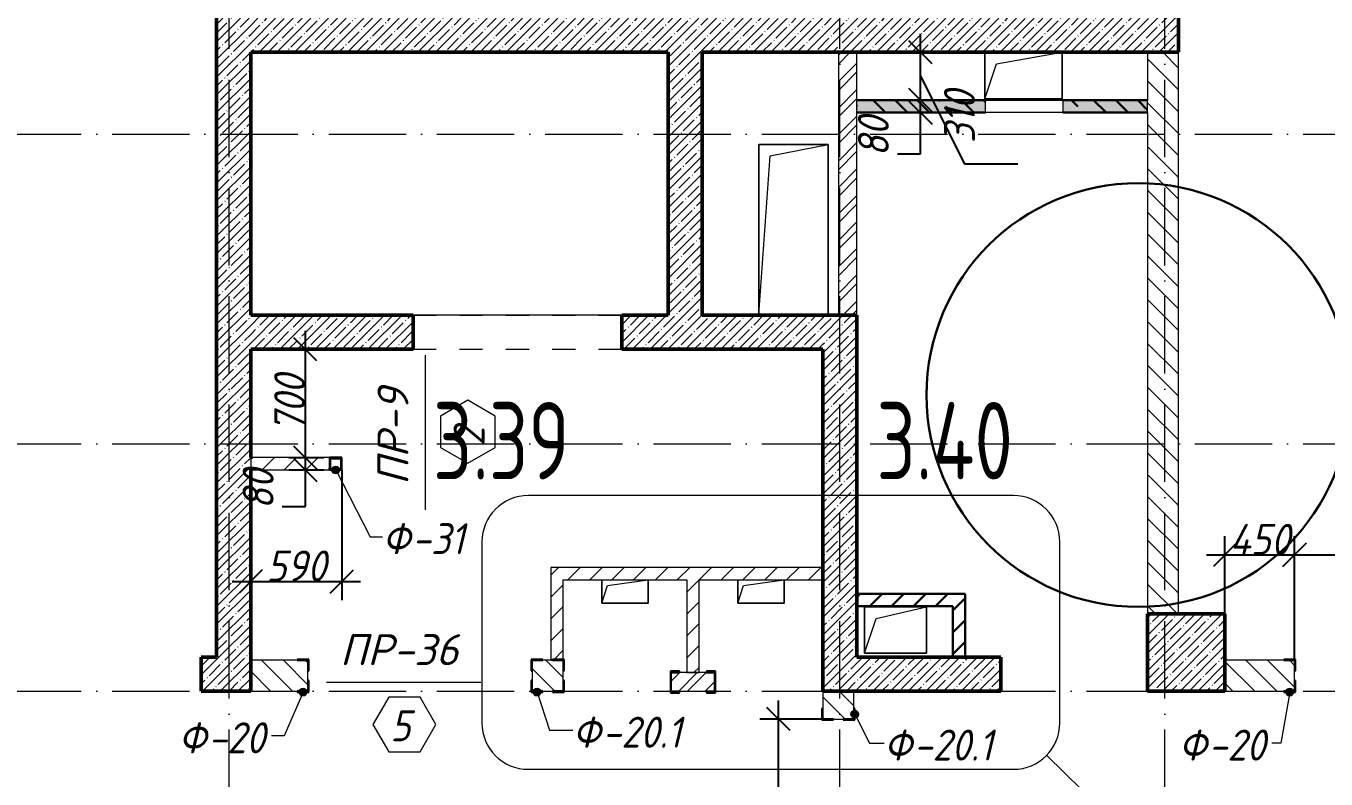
# Model space of a CAD drawing. Header units: millimetres. Extents: x -269418 to 201924, y -5890 to 98643.
# Drawn here: x 93347 to 101753, y 12833 to 17700 of the extents above; entities that cross this region are included whole.
import ezdxf

# ---------------------------------------------------------------- set-up
doc = ezdxf.new("R2010")
doc.units = ezdxf.units.MM
doc.linetypes.add('50_200_ШТРИХ_1Т_ш5_п1_п1_', pattern=[700, 500, -100, 0, -100])
doc.linetypes.add('Штрих короткий', pattern=[300, 150, -150])
for name, color, linetype, lineweight in [('0) ПГП', 1, 'Continuous', 30), ('1) ПГП Зеленый', 2, 'Continuous', 30), ('A-ANNO-DIMS', 7, 'Continuous', 9), ('A-ANNO-SYMB', 7, 'Continuous', 9), ('A-AREA-IDEN', 7, 'Continuous', 9), ('A-DOOR-1', 7, 'Continuous', 5), ('A-DOOR-2', 7, 'Штрих короткий', 5), ('A-DOOR-IDEN', 7, 'Continuous', 9), ('A-FLOR', 7, 'Continuous', 9), ('A-GENM', 7, 'Continuous', 9), ('A-GENM-1', 7, 'Continuous', 25), ('A-GENM-IDEN', 7, 'Continuous', 9), ('A-WALL-3', 7, 'Continuous', 50), ('A-WALL-PATT-2', 7, 'Continuous', 5), ('I-WALL', 7, 'Continuous', 5), ('S-COLS', 7, 'Continuous', 9), ('S-COLS-1', 7, 'Continuous', 5), ('S-COLS-2', 7, 'Continuous', 50), ('Оси-1', 7, '50_200_ШТРИХ_1Т_ш5_п1_п1_', 9)]:
    doc.layers.add(name, color=color, linetype=linetype, lineweight=lineweight)
for name, color, linetype, lineweight, true_color in [('A-WALL-7', 7, 'Continuous', 13, 0x008000), ('A-WALL-8', 7, 'Continuous', 13, 0x800000), ('A-WALL-9', 7, 'Continuous', 5, 0x0070df), ('A-WALL-FNSH-2', 7, 'Continuous', 13, 0xce0000), ('A-WALL-FNSH-3', 7, 'Continuous', 13, 0x008000), ('A-WALL-FNSH-4', 7, 'Continuous', 13, 0x0070df), ('A-WALL-PATT-1', 7, 'Continuous', 5, 0xce0000), ('A-WALL-PATT-3', 7, 'Continuous', 5, 0x008000), ('A-WALL-PATT-5', 7, 'Continuous', 5, 0x800000)]:
    doc.layers.add(name, color=color, linetype=linetype, lineweight=lineweight, true_color=true_color)
doc.styles.add('ISOCPEUR_I_2', font='isocpeui.ttf', dxfattribs={"width": 0.9, "height": 200})
doc.styles.add('ISOCPEUR_I_4', font='isocpeui.ttf', dxfattribs={"height": 200})
doc.styles.add('СПДС', font='ГОСТ тип А.ttf', dxfattribs={"width": 0.9})
doc.dimstyles.new('ISO-2_0_0_9К_СРЕДНИЙ_1', dxfattribs={"dimscale": 304.8, "dimtxt": 199.196235, "dimasz": 0.492126, "dimexe": 0.393701, "dimexo": 0, "dimgap": 0, "dimtad": 1, "dimdec": 0, "dimzin": 0, "dimdsep": 46, "dimtxsty": 'ISOCPEUR_I_2', "dimblk1": 'OBLIQUE', "dimblk2": 'OBLIQUE', "dimsah": 1, "dimcen": 0.09, "dimdle": 0.393701, "dimazin": 0, "dimtfac": 1, "dimtdec": 4, "dimtix": 1, "dimtmove": 1, "dimatfit": 3, "dimfxl": 1, "dimtvp": 1, "dimtolj": 1, "dimtzin": 0, "dimarcsym": 2})
doc.dimstyles.new('ISO-2_0_0_9К_СРЕДНИЙ_2', dxfattribs={"dimscale": 304.8, "dimtxt": 199.196235, "dimasz": 0.492126, "dimexe": 0.393701, "dimexo": 0, "dimgap": 0, "dimtad": 1, "dimdec": 0, "dimzin": 0, "dimdsep": 46, "dimtxsty": 'ISOCPEUR_I_2', "dimblk1": 'OBLIQUE', "dimblk2": 'OBLIQUE', "dimsah": 1, "dimcen": 0.09, "dimdle": 0.393701, "dimazin": 0, "dimtfac": 1, "dimtdec": 4, "dimtix": 1, "dimtmove": 0, "dimatfit": 3, "dimfxl": 1, "dimtvp": 1, "dimtolj": 1, "dimtzin": 0, "dimarcsym": 2})
pattern_1 = [(45, (0, 0), (-57.024626, 57.024626), []), (45, (57.025, 0), (-57.024626, 57.024626), [100.806, -20.161, 3.353, -16.808])]
pattern_2 = [(45, (0, 0), (-85.53659, 85.53659), []), (45, (57.02, 0), (-85.53659, 85.53659), [])]
pattern_3 = [(135, (0, 0), (-70.71068, -70.71068), [])]
pattern_4 = [(45, (0, 0), (-70.71068, 70.71068), [])]

# ---------------------------------------------------------------- blocks, each defined once
blk = doc.blocks.new('Проем_Дверь_Прямоугольный_БезПР - 1350х2100h-29246185-АР1_1_Кладочный план 3 этажа')
at = {"layer": 'A-DOOR-2'}
for p, q in [((675, 110), (-675, 110)), ((675, -110), (-675, -110))]:
    blk.add_line(p, q, dxfattribs=at)
blk = doc.blocks.new('AR_Отверстие прямоугольное _в плите_ - AR_Отверстие прямоугольное _в плите_-24526623-АР1_1_Кладочный план 3 этажа')
at = {"layer": 'A-GENM'}
for p, q in [((225, 550), (-225, 550)), ((-225, 550), (-225, -550)), ((-150, 475), (225, 550)), ((225, -550), (225, 550)), ((-225, -550), (-150, 475)), ((-225, -550), (225, -550))]:
    blk.add_line(p, q, dxfattribs=at)
blk = doc.blocks.new('AR_Отверстие прямоугольное _в плите_ - AR_Отверстие прямоугольное _в плите_-24493740-АР1_1_Кладочный план 3 этажа')
at = {"layer": 'A-GENM'}
for p, q in [((-250, 150), (-250, -150)), ((-175, 75), (250, 150)), ((250, -150), (250, 150)), ((-250, -150), (-175, 75)), ((-250, -150), (250, -150))]:
    blk.add_line(p, q, dxfattribs=at)
blk = doc.blocks.new('AR_Отверстие прямоугольное _в плите_ - AR_Отверстие прямоугольное _в плите_-27110335-АР1_1_Кладочный план 3 этажа')
at = {"layer": 'A-GENM'}
for p, q in [((200, 150), (-200, 150)), ((-200, 150), (-200, -150)), ((-125, 75), (200, 150)), ((200, -150), (200, 150)), ((-200, -150), (-125, 75)), ((-200, -150), (200, -150))]:
    blk.add_line(p, q, dxfattribs=at)
blk = doc.blocks.new('AR_Отверстие прямоугольное _в плите_ - AR_Отверстие прямоугольное _в плите_-V30-АР1_1_Кладочный план 3 этажа')
at = {"layer": 'A-GENM'}
for p, q in [((-150, 75), (-150, -75)), ((-150, -75), (-112.5, 37.5)), ((-112.5, 37.5), (150, 75)), ((150, -75), (150, 75)), ((-150, -75), (150, -75))]:
    blk.add_line(p, q, dxfattribs=at)
blk = doc.blocks.new('Колонна_Несущая_Прямоугольное сечение - Вн_ЖБ_500х500-V114-АР1_1_Кладочный план 3 этажа')
at = {"layer": 'S-COLS-1'}
h = blk.add_hatch(dxfattribs=at)
h.set_pattern_fill('FP_103', color=256, style=0, pattern_type=2)
h.set_pattern_definition([(45, (-100850, -13650), (-57.024626, 57.024626), []), (45, (-100792.975, -13650), (-57.024626, 57.024626), [100.806, -20.161, 3.353, -16.808])])
h.paths.add_polyline_path([(-250, -250), (250, -250), (250, 250), (-250, 250)], flags=0)
at = {"layer": 'S-COLS-2'}
for p, q in [((250, 250), (-250, 250)), ((-250, 250), (-250, -250)), ((250, -250), (250, 250)), ((-250, -250), (250, -250))]:
    blk.add_line(p, q, dxfattribs=at)
blk = doc.blocks.new('Фахверк_СКБ_Уголок - Ф-20_200х3960 h-28533880-АР1_1_Кладочный план 3 этажа')
at = {"layer": 'A-GENM-1'}
for p, q in [((200, 156), (125, 156)), ((125, 156), (125, 81)), ((131, 81), (131, 150)), ((131, 150), (200, 150)), ((200, 150), (200, 156)), ((125, 81), (131, 81)), ((131, 19), (125, 19)), ((125, 19), (125, -56)), ((131, -50), (131, 19)), ((125, -56), (200, -56)), ((200, -50), (131, -50)), ((200, -56), (200, -50))]:
    blk.add_line(p, q, dxfattribs=at)
blk = doc.blocks.new('Фахверк_СКБ_Уголок - Ф-20_1_200х3960 h все крепления развернуты-28533923-АР1_1_Кладочный план 3 этажа')
at = {"layer": 'A-GENM-1'}
for p, q in [((200, 156), (125, 156)), ((125, 156), (125, 81)), ((131, 81), (131, 150)), ((131, 150), (200, 150)), ((200, 150), (200, 156)), ((125, 81), (131, 81)), ((131, 19), (125, 19)), ((125, 19), (125, -56)), ((131, -50), (131, 19)), ((125, -56), (200, -56)), ((200, -50), (131, -50)), ((200, -56), (200, -50))]:
    blk.add_line(p, q, dxfattribs=at)
blk = doc.blocks.new('Фахверк_СКБ_Швеллер - Ф-34_1_140_3960_все крепления развернуты-29699862-АР1_1_Кладочный план 3 этажа')
at = {"layer": 'A-GENM-1'}
for p, q in [((183, 70), (125, 70)), ((125, 70), (125, -70)), ((129.9, 61.9), (183, 61.9)), ((129.9, -61.9), (129.9, 61.9)), ((183, 61.9), (183, 70)), ((125, -70), (183, -70)), ((183, -61.9), (129.9, -61.9)), ((183, -70), (183, -61.9))]:
    blk.add_line(p, q, dxfattribs=at)
blk = doc.blocks.new('154_Фахверк_СКБ_Колонна - Ф-31_80х80 _h_3960_-31449261-АР1_1_Кладочный план 3 этажа')
at = {"layer": 'A-GENM-1'}
for p, q in [((205, 40), (125, 40)), ((125, 40), (125, -40)), ((200, 35), (130, 35)), ((130, 35), (130, -35)), ((130, -35), (130, 35)), ((130, 35), (200, 35)), ((200, -35), (200, 35)), ((200, 35), (200, -35)), ((205, -40), (205, 40)), ((125, -40), (205, -40)), ((130, -35), (200, -35)), ((200, -35), (130, -35))]:
    blk.add_line(p, q, dxfattribs=at)
blk = doc.blocks.new('_Oblique')
at = {"color": 0, "linetype": 'ByBlock', "lineweight": -2}
blk.add_line((-0.5, -0.5), (0.5, 0.5), dxfattribs=at)
blk = doc.blocks.new('DIMBLOCK134-АР1_1_Кладочный план 3 этажа')
at = {"layer": 'A-ANNO-DIMS', "color": 0, "lineweight": -2, "transparency": 16777216}
for p, q in [((101100, 13900), (101100, 14401.6)), ((101550, 13608), (101550, 14401.6)), ((100980, 14281.6), (101670, 14281.6))]:
    blk.add_line(p, q, dxfattribs=at)
at = {"layer": 'Defpoints', "color": 0, "transparency": 16777216}
for p in [(101550, 14281.6), (101100, 13900), (101550, 13608)]:
    blk.add_point(p, dxfattribs=at)
at = {"layer": 'A-ANNO-DIMS', "color": 0, "lineweight": -2, "transparency": 16777216, "xscale": 150, "yscale": 150, "zscale": 150, "rotation": 180}
blk.add_blockref('_Oblique', (101100, 14281.6), dxfattribs=at)
at = {"layer": 'A-ANNO-DIMS', "color": 0, "lineweight": -2, "transparency": 16777216, "xscale": 150, "yscale": 150, "zscale": 150}
blk.add_blockref('_Oblique', (101550, 14281.6), dxfattribs=at)
at = {"layer": 'A-ANNO-DIMS', "color": 0, "transparency": 16777216, "insert": (101325, 14381.6), "char_height": 200, "width": 473.474, "attachment_point": 5, "style": 'ISOCPEUR_I_2'}
blk.add_mtext('\\A1;450', dxfattribs=at)
blk = doc.blocks.new('DIMBLOCK135-АР1_1_Кладочный план 3 этажа')
at = {"layer": 'A-ANNO-DIMS', "color": 0, "lineweight": -2, "transparency": 16777216}
for p, q in [((101550, 13608), (101550, 14401.6)), ((103000, 13608), (103000, 14401.6)), ((101430, 14281.6), (103120, 14281.6))]:
    blk.add_line(p, q, dxfattribs=at)
at = {"layer": 'Defpoints', "color": 0, "transparency": 16777216}
for p in [(103000, 14281.6), (101550, 13608), (103000, 13608)]:
    blk.add_point(p, dxfattribs=at)
at = {"layer": 'A-ANNO-DIMS', "color": 0, "lineweight": -2, "transparency": 16777216, "xscale": 150, "yscale": 150, "zscale": 150, "rotation": 180}
blk.add_blockref('_Oblique', (101550, 14281.6), dxfattribs=at)
at = {"layer": 'A-ANNO-DIMS', "color": 0, "lineweight": -2, "transparency": 16777216, "xscale": 150, "yscale": 150, "zscale": 150}
blk.add_blockref('_Oblique', (103000, 14281.6), dxfattribs=at)
at = {"layer": 'A-ANNO-DIMS', "color": 0, "transparency": 16777216, "insert": (102275, 14381.6), "char_height": 200, "width": 579.201, "attachment_point": 5, "style": 'ISOCPEUR_I_2'}
blk.add_mtext('\\A1;1450', dxfattribs=at)
blk = doc.blocks.new('AAR_СКБ_Марка_Двери_Перемычка и проем - Марка перемычки и проема-25306769-АР1_1_Кладочный план 3 этажа')
at = {"layer": 'A-DOOR-IDEN'}
for p, q in [((-5, 0), (5, 0)), ((-0.968, -0.984), (-1.986, -2.747)), ((1.067, -0.984), (-0.968, -0.984)), ((2.085, -2.747), (1.067, -0.984)), ((-1.986, -2.747), (-0.968, -4.509)), ((1.067, -4.509), (2.085, -2.747)), ((-0.968, -4.509), (1.067, -4.509))]:
    blk.add_line(p, q, dxfattribs=at)
blk = doc.blocks.new('DIMBLOCK149-АР1_1_Кладочный план 3 этажа')
at = {"layer": 'A-ANNO-DIMS', "color": 0, "lineweight": -2, "transparency": 16777216}
for p, q in [((99131.5, 17020), (99131.5, 17340)), ((99025.5, 17220), (99251.5, 17220)), ((99025.5, 17140), (99251.5, 17140)), ((99131.5, 16874), (99131.5, 17140)), ((98981.5, 16874), (99131.5, 16874))]:
    blk.add_line(p, q, dxfattribs=at)
at = {"layer": 'Defpoints', "color": 0, "transparency": 16777216}
for p in [(99025.5, 17220), (99131.5, 17220), (99025.5, 17140)]:
    blk.add_point(p, dxfattribs=at)
at = {"layer": 'A-ANNO-DIMS', "color": 0, "lineweight": -2, "transparency": 16777216, "xscale": 150, "yscale": 150, "zscale": 150}
for p, rotation in [((99131.5, 17220), 90), ((99131.5, 17140), 270)]:
    blk.add_blockref('_Oblique', p, dxfattribs=dict(at, rotation=rotation))
at = {"layer": 'A-ANNO-DIMS', "color": 0, "transparency": 16777216, "insert": (98726.3, 16855.6), "char_height": 200, "width": 303.391, "attachment_point": 1, "rotation": 90, "line_spacing_factor": 1.149209, "style": 'ISOCPEUR_I_2'}
blk.add_mtext('\\A1;80', dxfattribs=at)
blk = doc.blocks.new('DIMBLOCK150-АР1_1_Кладочный план 3 этажа')
at = {"layer": 'A-ANNO-DIMS', "color": 0, "lineweight": -2, "transparency": 16777216}
for p, q in [((99131.5, 17100), (99131.5, 17650)), ((99025.5, 17530), (99251.5, 17530)), ((99131.5, 17375), (99416.5, 16809.6)), ((99025.5, 17220), (99251.5, 17220)), ((99416.5, 16809.6), (99761.5, 16809.6))]:
    blk.add_line(p, q, dxfattribs=at)
at = {"layer": 'Defpoints', "color": 0, "transparency": 16777216}
for p in [(99025.5, 17530), (99131.5, 17530), (99025.5, 17220)]:
    blk.add_point(p, dxfattribs=at)
at = {"layer": 'A-ANNO-DIMS', "color": 0, "lineweight": -2, "transparency": 16777216, "xscale": 150, "yscale": 150, "zscale": 150}
for p, rotation in [((99131.5, 17530), 90), ((99131.5, 17220), 270)]:
    blk.add_blockref('_Oblique', p, dxfattribs=dict(at, rotation=rotation))
at = {"layer": 'A-ANNO-DIMS', "color": 0, "transparency": 16777216, "insert": (99283.2, 16943), "char_height": 200, "width": 409.118, "attachment_point": 1, "rotation": 90, "line_spacing_factor": 1.149209, "style": 'ISOCPEUR_I_2'}
blk.add_mtext('\\A1;310', dxfattribs=at)
blk = doc.blocks.new('DIMBLOCK151-АР1_1_Кладочный план 3 этажа')
at = {"layer": 'A-ANNO-DIMS', "color": 0, "lineweight": -2, "transparency": 16777216}
for p, q in [((95153.5, 14710), (95153.5, 15030)), ((95047.5, 14910), (95273.5, 14910)), ((95047.5, 14830), (95273.5, 14830)), ((95153.5, 14593.8), (95153.5, 14830)), ((95003.5, 14593.8), (95153.5, 14593.8))]:
    blk.add_line(p, q, dxfattribs=at)
at = {"layer": 'Defpoints', "color": 0, "transparency": 16777216}
for p in [(95047.5, 14910), (95153.5, 14910), (95047.5, 14830)]:
    blk.add_point(p, dxfattribs=at)
at = {"layer": 'A-ANNO-DIMS', "color": 0, "lineweight": -2, "transparency": 16777216, "xscale": 150, "yscale": 150, "zscale": 150}
for p, rotation in [((95153.5, 14910), 90), ((95153.5, 14830), 270)]:
    blk.add_blockref('_Oblique', p, dxfattribs=dict(at, rotation=rotation))
at = {"layer": 'A-ANNO-DIMS', "color": 0, "transparency": 16777216, "insert": (94748.3, 14575.4), "char_height": 200, "width": 303.391, "attachment_point": 1, "rotation": 90, "line_spacing_factor": 1.149209, "style": 'ISOCPEUR_I_2'}
blk.add_mtext('\\A1;80', dxfattribs=at)
blk = doc.blocks.new('DIMBLOCK152-АР1_1_Кладочный план 3 этажа')
at = {"layer": 'A-ANNO-DIMS', "color": 0, "lineweight": -2, "transparency": 16777216}
for p, q in [((95153.5, 14790), (95153.5, 15730)), ((95047.5, 15610), (95273.5, 15610)), ((95047.5, 14910), (95273.5, 14910))]:
    blk.add_line(p, q, dxfattribs=at)
at = {"layer": 'Defpoints', "color": 0, "transparency": 16777216}
for p in [(95047.5, 15610), (95153.5, 15610), (95047.5, 14910)]:
    blk.add_point(p, dxfattribs=at)
at = {"layer": 'A-ANNO-DIMS', "color": 0, "lineweight": -2, "transparency": 16777216, "xscale": 150, "yscale": 150, "zscale": 150}
for p, rotation in [((95153.5, 15610), 90), ((95153.5, 14910), 270)]:
    blk.add_blockref('_Oblique', p, dxfattribs=dict(at, rotation=rotation))
at = {"layer": 'A-ANNO-DIMS', "color": 0, "transparency": 16777216, "insert": (95052.2, 15260), "char_height": 200, "width": 455.087, "attachment_point": 5, "rotation": 90, "style": 'ISOCPEUR_I_2'}
blk.add_mtext('\\A1;700', dxfattribs=at)
blk = doc.blocks.new('DIMBLOCK153-АР1_1_Кладочный план 3 этажа')
at = {"layer": 'A-ANNO-DIMS', "color": 0, "lineweight": -2, "transparency": 16777216}
for p, q in [((95390, 14830), (95390, 13989.5)), ((94800, 14215.6), (94800, 13989.5)), ((94680, 14109.5), (95510, 14109.5))]:
    blk.add_line(p, q, dxfattribs=at)
at = {"layer": 'Defpoints', "color": 0, "transparency": 16777216}
for p in [(95390, 14830), (94800, 14215.6), (95390, 14109.5)]:
    blk.add_point(p, dxfattribs=at)
at = {"layer": 'A-ANNO-DIMS', "color": 0, "lineweight": -2, "transparency": 16777216, "xscale": 150, "yscale": 150, "zscale": 150, "rotation": 180}
blk.add_blockref('_Oblique', (94800, 14109.5), dxfattribs=at)
at = {"layer": 'A-ANNO-DIMS', "color": 0, "lineweight": -2, "transparency": 16777216, "xscale": 150, "yscale": 150, "zscale": 150}
blk.add_blockref('_Oblique', (95390, 14109.5), dxfattribs=at)
at = {"layer": 'A-ANNO-DIMS', "color": 0, "transparency": 16777216, "insert": (95095, 14209.5), "char_height": 200, "width": 455.087, "attachment_point": 5, "style": 'ISOCPEUR_I_2'}
blk.add_mtext('\\A1;590', dxfattribs=at)
blk = doc.blocks.new('DIMBLOCK412-АР1_1_Кладочный план 3 этажа')
at = {"layer": 'A-ANNO-DIMS', "color": 0, "lineweight": -2, "transparency": 16777216}
for p, q in [((98212.9, 11200), (98212.9, 13340)), ((98492, 13220), (98092.9, 13220)), ((98106.8, 11320), (98332.9, 11320))]:
    blk.add_line(p, q, dxfattribs=at)
at = {"layer": 'Defpoints', "color": 0, "transparency": 16777216}
for p in [(98212.9, 13220), (98492, 13220), (98106.8, 11320)]:
    blk.add_point(p, dxfattribs=at)
at = {"layer": 'A-ANNO-DIMS', "color": 0, "lineweight": -2, "transparency": 16777216, "xscale": 150, "yscale": 150, "zscale": 150}
for p, rotation in [((98212.9, 13220), 90), ((98212.9, 11320), 270)]:
    blk.add_blockref('_Oblique', p, dxfattribs=dict(at, rotation=rotation))
at = {"layer": 'A-ANNO-DIMS', "color": 0, "transparency": 16777216, "insert": (98112.9, 12270), "char_height": 200, "width": 560.814, "attachment_point": 5, "rotation": 90, "style": 'ISOCPEUR_I_2'}
blk.add_mtext('\\A1;1900', dxfattribs=at)

msp = doc.modelspace()

# ---------------------------------------------------------------- hatches: boundary and pattern name
at = {"layer": '0) ПГП'}
h = msp.add_hatch(dxfattribs=at)
h.set_pattern_fill('FP_6', color=256, style=0, pattern_type=2)
h.set_pattern_definition([(50, (0, 0), (72.873764, -6.37607), [7.62, -83.82]), (355, (0, 0), (-14.09699, 76.422444), [6.096, -67.056]), (100.451, (6.07, -0.53), (58.776964, 70.04687), [6.476, -71.236]), (46.184, (0, 20.32), (108.43142, -16.817454), [11.43, -125.73]), (96.636, (9.04, 18.92), (94.961, 98.97089), [9.714, -106.854]), (351.184, (0, 20.32), (94.96227, 98.97018), [9.144, -100.584]), (21, (10.16, 15.24), (60.64565, -40.906537), [7.62, -83.82]), (326, (10.16, 15.24), (24.72083, 73.67493), [6.096, -67.056]), (71.451, (15.214, 11.83), (85.36689, 32.768737), [6.476, -71.236]), (37.5, (0, 0), (1.235525, 33.8224325), [3.353, -62.89, 3.353, -64.719, -67.31]), (37.5, (0, 0), (1.235525, 33.8224325), [-134.315, 3.353, -63.957]), (7.5, (0, 0), (26.728146, 40.072549), [3.353, -35.458, 3.353, -61.366, -25.654]), (7.5, (0, 0), (26.728146, 40.072549), [-103.53, 3.353, -22.301]), (327.5, (-22.657, 0), (54.2363175, -2.292117), [3.353, -22.047, 3.353, -75.895, -105.156]), (327.5, (-22.657, 0), (54.2363175, -2.292117), [-104.648, 3.353, -101.803]), (317.5, (-32.817, 0), (59.25158, 10.17014), [3.353, -29.667, 3.353, -49.276, -74.676]), (317.5, (-32.817, 0), (59.25158, 10.17014), [-85.649, 3.353, -71.323])])
h.paths.add_polyline_path([(100050.8, 17140), (100600, 17140), (100600, 17220), (100050.8, 17220)], flags=0)
h.paths.add_polyline_path([(99550.8, 17140), (99550.8, 17220), (98720, 17220), (98720, 17140), (99123.6, 17140)], flags=0)
h = msp.add_hatch(dxfattribs=at)
h.set_pattern_fill('FP_7', color=256, style=0, pattern_type=2)
h.set_pattern_definition([(135, (0, 0), (-142.5612, -142.5612), []), (135, (142.56, 0), (-142.5612, -142.5612), [252.016, -50.403, 3.353, -47.05])])
h.paths.add_polyline_path([(100050.8, 17140), (100600, 17140), (100600, 17220), (100050.8, 17220)], flags=0)
h.paths.add_polyline_path([(99550.8, 17140), (99550.8, 17220), (98720, 17220), (98720, 17140), (99123.6, 17140)], flags=0)
at = {"layer": '1) ПГП Зеленый'}
h = msp.add_hatch(dxfattribs=at)
h.set_pattern_fill('FP_5', color=256, style=0, pattern_type=2)
h.set_pattern_definition(pattern_4)
h.paths.add_polyline_path([(99420, 13950), (99420, 14030), (98720, 14030), (98720, 13950), (99340, 13950)], flags=0)
h = msp.add_hatch(dxfattribs=at)
h.set_pattern_fill('FP_5', color=256, style=0, pattern_type=2)
h.set_pattern_definition(pattern_4)
h.paths.add_polyline_path([(99340, 13620), (99420, 13620), (99420, 13950), (99340, 13950)], flags=0)
at = {"layer": 'A-GENM-IDEN'}
h = msp.add_hatch(color=256, dxfattribs=at)
edge = h.paths.add_edge_path(flags=0)
edge.add_arc((95350, 14830), 25, 0, 360)
h = msp.add_hatch(color=256, dxfattribs=at)
edge = h.paths.add_edge_path(flags=0)
edge.add_arc((95138.5, 13394), 25, 0, 360)
h = msp.add_hatch(color=256, dxfattribs=at)
edge = h.paths.add_edge_path(flags=0)
edge.add_arc((96651.5, 13394), 25, 0, 360)
h = msp.add_hatch(color=256, dxfattribs=at)
edge = h.paths.add_edge_path(flags=0)
edge.add_arc((101518.5, 13394), 25, 0, 360)
h = msp.add_hatch(color=256, dxfattribs=at)
edge = h.paths.add_edge_path(flags=0)
edge.add_arc((98706, 13251.5), 25, 0, 360)
at = {"layer": 'A-WALL-PATT-1'}
h = msp.add_hatch(dxfattribs=at)
h.set_pattern_fill('FP_1', color=256, style=0, pattern_type=2)
h.set_pattern_definition(pattern_3)
h.paths.add_polyline_path([(100600, 13900), (100800, 13900), (100800, 17530), (100600, 17530), (100600, 15231.7)], flags=0)
h = msp.add_hatch(dxfattribs=at)
h.set_pattern_fill('FP_1', color=256, style=0, pattern_type=2)
h.set_pattern_definition(pattern_3)
h.paths.add_polyline_path([(96689, 13400), (96820, 13400), (96820, 13600), (96620, 13600), (96620, 13400)], flags=0)
h.paths.add_polyline_path([(95101, 13400), (95170, 13400), (95170, 13600), (94800, 13600), (94800, 13400), (94970, 13400)], flags=0)
h = msp.add_hatch(dxfattribs=at)
h.set_pattern_fill('FP_1', color=256, style=0, pattern_type=2)
h.set_pattern_definition(pattern_3)
h.paths.add_polyline_path([(103069, 13400), (105550, 13400), (105550, 13600), (103000, 13600), (103000, 13400)], flags=0)
h.paths.add_polyline_path([(101100, 13400), (101550, 13400), (101550, 13600), (101100, 13600)], flags=0)
h = msp.add_hatch(dxfattribs=at)
h.set_pattern_fill('FP_1', color=256, style=0, pattern_type=2)
h.set_pattern_definition(pattern_3)
h.paths.add_polyline_path([(98700, 10600), (98700, 11320), (98500, 11320), (98500, 10600)], flags=0)
h.paths.add_polyline_path([(98500, 13220), (98700, 13220), (98700, 13400), (98500, 13400), (98500, 13289)], flags=0)
at = {"layer": 'A-WALL-PATT-2'}
h = msp.add_hatch(dxfattribs=at)
h.set_pattern_fill('FP_4', color=256, style=0, pattern_type=2)
h.set_pattern_definition(pattern_1)
h.paths.add_polyline_path([(100580, 17530), (100800, 17530), (100800, 21400), (100580, 21400), (100580, 17750)], flags=0)
h = msp.add_hatch(dxfattribs=at)
h.set_pattern_fill('FP_4', color=256, style=0, pattern_type=2)
h.set_pattern_definition(pattern_1)
h.paths.add_polyline_path([(94580, 13620), (94800, 13620), (94800, 17750), (94580, 17750), (94580, 15231.7)], flags=0)
h = msp.add_hatch(dxfattribs=at)
h.set_pattern_fill('FP_4', color=256, style=0, pattern_type=2)
h.set_pattern_definition(pattern_1)
h.paths.add_polyline_path([(100580, 17530), (100580, 17750), (94800, 17750), (94800, 17530), (99123.6, 17530)], flags=0)
h = msp.add_hatch(dxfattribs=at)
h.set_pattern_fill('FP_4', color=256, style=0, pattern_type=2)
h.set_pattern_definition(pattern_1)
h.paths.add_polyline_path([(97500, 15830), (97720, 15830), (97720, 17530), (97500, 17530), (97500, 16661.7)], flags=0)
h = msp.add_hatch(dxfattribs=at)
h.set_pattern_fill('FP_4', color=256, style=0, pattern_type=2)
h.set_pattern_definition(pattern_1)
h.paths.add_polyline_path([(98500, 15610), (98500, 15830), (97200, 15830), (97200, 15610)], flags=0)
h.paths.add_polyline_path([(95850, 15610), (95850, 15830), (94800, 15830), (94800, 15610)], flags=0)
h = msp.add_hatch(dxfattribs=at)
h.set_pattern_fill('FP_4', color=256, style=0, pattern_type=2)
h.set_pattern_definition(pattern_1)
h.paths.add_polyline_path([(98720, 13620), (98720, 15830), (98500, 15830), (98500, 13620)], flags=0)
h = msp.add_hatch(dxfattribs=at)
h.set_pattern_fill('FP_4', color=256, style=0, pattern_type=2)
h.set_pattern_definition(pattern_1)
h.paths.add_polyline_path([(93030, 13400), (93030, 13620), (92810, 13620), (92810, 13400)], flags=0)
h.paths.add_polyline_path([(94480, 13400), (94800, 13400), (94800, 13620), (94480, 13620)], flags=0)
h = msp.add_hatch(dxfattribs=at)
h.set_pattern_fill('FP_4', color=256, style=0, pattern_type=2)
h.set_pattern_definition(pattern_1)
h.paths.add_polyline_path([(99650, 13400), (99650, 13620), (98500, 13620), (98500, 13400), (99123.6, 13400)], flags=0)
at = {"layer": 'A-WALL-PATT-3'}
h = msp.add_hatch(dxfattribs=at)
h.set_pattern_fill('FP_5', color=256, style=0, pattern_type=2)
h.set_pattern_definition(pattern_4)
h.paths.add_polyline_path([(95310, 14830), (95310, 14910), (94800, 14910), (94800, 14830)], flags=0)
h = msp.add_hatch(dxfattribs=at)
h.set_pattern_fill('FP_5', color=256, style=0, pattern_type=2)
h.set_pattern_definition(pattern_4)
h.paths.add_polyline_path([(96751, 13600), (96751, 13606), (96820, 13606), (96820, 14200), (96740, 14200), (96740, 13600)], flags=0)
h = msp.add_hatch(dxfattribs=at)
h.set_pattern_fill('FP_5', color=256, style=0, pattern_type=2)
h.set_pattern_definition(pattern_4)
h.paths.add_polyline_path([(97620, 14120), (98500, 14120), (98500, 14200), (96820, 14200), (96820, 14120)], flags=0)
h = msp.add_hatch(dxfattribs=at)
h.set_pattern_fill('FP_5', color=256, style=0, pattern_type=2)
h.set_pattern_definition(pattern_4)
h.paths.add_polyline_path([(97620, 13520), (97700, 13520), (97700, 14120), (97620, 14120), (97620, 13801.8)], flags=0)
at = {"layer": 'A-WALL-PATT-5'}
h = msp.add_hatch(dxfattribs=at)
h.set_pattern_fill('FP_10', color=256, style=0, pattern_type=2)
h.set_pattern_definition(pattern_2)
h.paths.add_polyline_path([(98720, 15830), (98720, 17530), (98600, 17530), (98600, 15830)], flags=0)
h = msp.add_hatch(dxfattribs=at)
h.set_pattern_fill('FP_10', color=256, style=0, pattern_type=2)
h.set_pattern_definition(pattern_2)
h.paths.add_polyline_path([(97798.9, 13400), (97800, 13400), (97798.9, 13520), (97520, 13520), (97521.1, 13400), (97769.8, 13400)], flags=0)

# ---------------------------------------------------------------- linework, layer by layer
at = {"color": 1, "lineweight": 30}
msp.add_circle((100539.4, 15314.4), 1369.4, dxfattribs=at)
at = {"layer": '0) ПГП'}
for p, q in [((99550.8, 17220), (98720, 17220)), ((100600, 17220), (100050.8, 17220)), ((98720, 17140), (99550.8, 17140)), ((100050.8, 17140), (100600, 17140))]:
    msp.add_line(p, q, dxfattribs=at)
at = {"layer": '1) ПГП Зеленый'}
for p, q in [((99420, 14030), (98720, 14030)), ((99420, 13620), (99420, 14030)), ((98720, 13950), (99340, 13950)), ((99340, 13950), (99340, 13620))]:
    msp.add_line(p, q, dxfattribs=at)
at = {"layer": 'A-ANNO-SYMB'}
for p, q in [((99731.7, 14665.4), (96595.5, 14665.4)), ((96295.5, 14365.4), (96295.5, 13195)), ((100031.7, 13195), (100031.7, 14365.4)), ((99946.5, 12985.6), (100681.2, 12269.5)), ((96595.5, 12895), (99731.7, 12895))]:
    msp.add_line(p, q, dxfattribs=at)
for centre, start, end in [((96595.5, 14365.4), 90, 180), ((99731.7, 14365.4), 0, 90), ((96595.5, 13195), 180, 270), ((99731.7, 13195), 270, 0)]:
    msp.add_arc(centre, 300, start, end, dxfattribs=at)
at = {"layer": 'A-FLOR'}
for p, q in [((99548, 17230), (99548, 17530)), ((100048, 17530), (100048, 17230)), ((100048, 17230), (99548, 17230)), ((98085, 16935), (98535, 16935)), ((98085, 15835), (98085, 16935)), ((98535, 16935), (98535, 15835)), ((97200, 15830), (95850, 15830)), ((98535, 15835), (98085, 15835)), ((97070, 13970), (97070, 14120)), ((97370, 14120), (97370, 13970)), ((97950, 13970), (97950, 14120)), ((98250, 14120), (98250, 13970)), ((97370, 13970), (97070, 13970)), ((98250, 13970), (97950, 13970)), ((98770, 13945), (99170, 13945)), ((98770, 13645), (98770, 13945)), ((99170, 13945), (99170, 13645)), ((99170, 13645), (98770, 13645))]:
    msp.add_line(p, q, dxfattribs=at)
at = {"layer": 'A-GENM-IDEN'}
for p, q in [((95350, 14830), (95572.9, 14398.4)), ((95572.9, 14398.4), (95652.1, 14398.4)), ((95138.5, 13394), (95017.3, 13111.1)), ((96651.5, 13394), (96732.1, 13147.5)), ((101518.5, 13394), (101460.9, 13064.1)), ((98706, 13251.5), (98800.7, 13064.1)), ((96732.1, 13147.5), (96882.5, 13147.5)), ((95017.3, 13111.1), (94935.1, 13111.1)), ((98800.7, 13064.1), (98895.3, 13064.1)), ((101460.9, 13064.1), (101403.3, 13064.1))]:
    msp.add_line(p, q, dxfattribs=at)
for centre in [(95350, 14830), (95138.5, 13394), (96651.5, 13394), (101518.5, 13394), (98706, 13251.5)]:
    msp.add_circle(centre, 25, dxfattribs=at)
at = {"layer": 'A-WALL-3'}
for p, q in [((100800, 17530), (100800, 21200)), ((94580, 17750), (94580, 13620)), ((94800, 15830), (94800, 17530)), ((94800, 17530), (97500, 17530)), ((97500, 17530), (97500, 15830)), ((97720, 17530), (100800, 17530)), ((97720, 15830), (97720, 17530)), ((95850, 15830), (94800, 15830)), ((95850, 15610), (95850, 15830)), ((97500, 15830), (97200, 15830)), ((97200, 15830), (97200, 15610)), ((98720, 15830), (97720, 15830)), ((98720, 13620), (98720, 15830)), ((94800, 14910), (94800, 15610)), ((94800, 15610), (95850, 15610)), ((97200, 15610), (98500, 15610)), ((98500, 15610), (98500, 13400)), ((94800, 13400), (94800, 14830)), ((94580, 13620), (94480, 13620)), ((94480, 13620), (94480, 13400)), ((99650, 13620), (98720, 13620)), ((99650, 13400), (99650, 13620)), ((94480, 13400), (94800, 13400)), ((98500, 13400), (99650, 13400))]:
    msp.add_line(p, q, dxfattribs=at)
at = {"layer": 'A-WALL-7'}
msp.add_line((94800, 14910), (94800, 14830), dxfattribs=at)
at = {"layer": 'A-WALL-8'}
for p, q in [((98600, 17530), (98600, 15830)), ((98720, 15830), (98720, 17530)), ((97800, 13520), (97520, 13520)), ((97520, 13400), (97800, 13400))]:
    msp.add_line(p, q, dxfattribs=at)
at = {"layer": 'A-WALL-9'}
msp.add_line((100600, 17140), (100600, 17220), dxfattribs=at)
at = {"layer": 'A-WALL-FNSH-2'}
for p, q in [((100600, 17530), (100600, 17220)), ((100800, 13900), (100800, 17530)), ((100600, 17140), (100600, 13900)), ((95101, 13600), (94800, 13600)), ((96751, 13600), (96689, 13600)), ((101481, 13600), (101100, 13600)), ((95170, 13469), (95170, 13531)), ((96620, 13531), (96620, 13469)), ((96820, 13469), (96820, 13531)), ((101550, 13469), (101550, 13531)), ((94800, 13400), (95101, 13400)), ((96689, 13400), (96751, 13400)), ((98700, 13400), (98500, 13400)), ((98500, 13400), (98500, 13289)), ((98700, 13289), (98700, 13400)), ((101100, 13400), (101481, 13400)), ((98569, 13220), (98631, 13220))]:
    msp.add_line(p, q, dxfattribs=at)
at = {"layer": 'A-WALL-FNSH-3'}
for p, q in [((95310, 14910), (94800, 14910)), ((94800, 14830), (95310, 14830)), ((96740, 14200), (96740, 13600)), ((98500, 14200), (96740, 14200)), ((96820, 13606), (96820, 14120)), ((96820, 14120), (97620, 14120)), ((97620, 14120), (97620, 13520)), ((97700, 14120), (98500, 14120)), ((97700, 13520), (97700, 14120)), ((96740, 13600), (96751, 13600)), ((97620, 13520), (97700, 13520))]:
    msp.add_line(p, q, dxfattribs=at)
at = {"layer": 'A-WALL-FNSH-4'}
for p, q in [((99550.8, 17140), (99550.8, 17220)), ((100050.8, 17220), (100050.8, 17140))]:
    msp.add_line(p, q, dxfattribs=at)
at = {"layer": 'I-WALL'}
for p, q in [((99550.8, 17220), (100050.8, 17220)), ((100050.8, 17140), (99550.8, 17140))]:
    msp.add_line(p, q, dxfattribs=at)
at = {"layer": 'Оси-1'}
for p, q in [((94660, -4150), (94660, 28636.9)), ((98610, -4150), (98610, 28636.9)), ((100710, -4150), (100710, 28636.9)), ((-6210, 17000), (125951.6, 17000)), ((-6210, 15000), (125951.6, 15000)), ((-6210, 13400), (125951.6, 13400))]:
    msp.add_line(p, q, dxfattribs=at)

# ---------------------------------------------------------------- block references
at = {"layer": 'A-DOOR-1', "rotation": 180}
msp.add_blockref('Проем_Дверь_Прямоугольный_БезПР - 1350х2100h-29246185-АР1_1_Кладочный план 3 этажа', (96525, 15720), dxfattribs=at)
at = {"layer": 'A-DOOR-IDEN', "xscale": 99.99999999999993, "yscale": 99.99999999999993, "zscale": 99.99999999999993, "rotation": 89.99999999999991}
msp.add_blockref('AAR_СКБ_Марка_Двери_Перемычка и проем - Марка перемычки и проема-25306769-АР1_1_Кладочный план 3 этажа', (95929.5, 15071.9), dxfattribs=at)
at = {"layer": 'A-DOOR-IDEN', "xscale": 99.99999999999993, "yscale": 99.99999999999993, "zscale": 99.99999999999993}
msp.add_blockref('AAR_СКБ_Марка_Двери_Перемычка и проем - Марка перемычки и проема-25306769-АР1_1_Кладочный план 3 этажа', (95789.2, 13459.1), dxfattribs=at)
at = {"layer": 'A-GENM'}
for name, p in [('AR_Отверстие прямоугольное _в плите_ - AR_Отверстие прямоугольное _в плите_-24493740-АР1_1_Кладочный план 3 этажа', (99798, 17380)), ('AR_Отверстие прямоугольное _в плите_ - AR_Отверстие прямоугольное _в плите_-24526623-АР1_1_Кладочный план 3 этажа', (98310, 16385)), ('AR_Отверстие прямоугольное _в плите_ - AR_Отверстие прямоугольное _в плите_-V30-АР1_1_Кладочный план 3 этажа', (97220, 14045)), ('AR_Отверстие прямоугольное _в плите_ - AR_Отверстие прямоугольное _в плите_-V30-АР1_1_Кладочный план 3 этажа', (98100, 14045)), ('AR_Отверстие прямоугольное _в плите_ - AR_Отверстие прямоугольное _в плите_-27110335-АР1_1_Кладочный план 3 этажа', (98970, 13795))]:
    msp.add_blockref(name, p, dxfattribs=at)
at = {"layer": 'A-GENM-1'}
for name, p, rotation in [('154_Фахверк_СКБ_Колонна - Ф-31_80х80 _h_3960_-31449261-АР1_1_Кладочный план 3 этажа', (95515, 14870), 180), ('Фахверк_СКБ_Уголок - Ф-20_200х3960 h-28533880-АР1_1_Кладочный план 3 этажа', (95301, 13550), 180), ('Фахверк_СКБ_Уголок - Ф-20_1_200х3960 h все крепления развернуты-28533923-АР1_1_Кладочный план 3 этажа', (96951, 13550), 180), ('Фахверк_СКБ_Уголок - Ф-20_200х3960 h-28533880-АР1_1_Кладочный план 3 этажа', (101681, 13550), 180), ('Фахверк_СКБ_Швеллер - Ф-34_1_140_3960_все крепления развернуты-29699862-АР1_1_Кладочный план 3 этажа', (97929.9, 13460), 180), ('Фахверк_СКБ_Уголок - Ф-20_1_200х3960 h все крепления развернуты-28533923-АР1_1_Кладочный план 3 этажа', (98650, 13089), 90)]:
    msp.add_blockref(name, p, dxfattribs=dict(at, rotation=rotation))
for name, p in [('Фахверк_СКБ_Уголок - Ф-20_1_200х3960 h все крепления развернуты-28533923-АР1_1_Кладочный план 3 этажа', (96489, 13450)), ('Фахверк_СКБ_Швеллер - Ф-34_1_140_3960_все крепления развернуты-29699862-АР1_1_Кладочный план 3 этажа', (97390.1, 13460))]:
    msp.add_blockref(name, p, dxfattribs=at)
at = {"layer": 'S-COLS'}
msp.add_blockref('Колонна_Несущая_Прямоугольное сечение - Вн_ЖБ_500х500-V114-АР1_1_Кладочный план 3 этажа', (100850, 13650), dxfattribs=at)

# ---------------------------------------------------------------- texts
at = {"layer": 'A-AREA-IDEN', "char_height": 500, "attachment_point": 1, "style": 'СПДС'}
for s, insert, width in [('3.39', (95978.8, 15269.2), 1327.594), ('3.40', (98846.1, 15269.2), 1370.886)]:
    msp.add_mtext(s, dxfattribs=dict(at, insert=insert, width=width))
at = {"layer": 'A-DOOR-IDEN', "insert": (96112.1, 14985.7), "char_height": 200, "width": 158.734, "attachment_point": 1, "rotation": 90, "style": 'ISOCPEUR_I_2'}
msp.add_mtext('\\fISOCPEUR|b0|i1|c204|p34|;\\W.9;2', dxfattribs=at)
at = {"layer": 'A-DOOR-IDEN', "insert": (95703, 13276.5), "char_height": 200, "width": 158.734, "attachment_point": 1, "style": 'ISOCPEUR_I_2'}
msp.add_mtext('\\fISOCPEUR|b0|i1|c204|p34|;\\W.9;5', dxfattribs=at)
at = {"layer": 'A-GENM-IDEN', "char_height": 200, "attachment_point": 1, "rotation": 90, "style": 'ISOCPEUR_I_4'}
for s, insert, width in [('-9', (95620.2, 15076.1), 352.742), ('ПР', (95620.2, 14732.2), 416.877)]:
    msp.add_mtext(s, dxfattribs=dict(at, insert=insert, width=width))
at = {"layer": 'A-GENM-IDEN', "char_height": 200, "attachment_point": 1}
for s, insert, width, style in [('\\fISOCPEUR|b0|i1|c204|p34|;\\W.9;Ф', (95652.1, 14486), 230.886, 'ISOCPEUR_I_2'), ('-31', (95842.6, 14486), 432.911, 'ISOCPEUR_I_2'), ('ПР', (95376.9, 13768.4), 416.877, 'ISOCPEUR_I_4'), ('-36', (95720.8, 13768.4), 529.114, 'ISOCPEUR_I_4'), ('\\fISOCPEUR|b0|i1|c204|p34|;\\W.9;Ф', (94333.7, 13198.7), 230.886, 'ISOCPEUR_I_2'), ('-20', (94524.2, 13198.7), 476.202, 'ISOCPEUR_I_2'), ('\\fISOCPEUR|b0|i1|c204|p34|;\\W.9;Ф', (96882.5, 13235.1), 230.886, 'ISOCPEUR_I_2'), ('-20.1', (97073, 13235.1), 663.797, 'ISOCPEUR_I_2'), ('\\fISOCPEUR|b0|i1|c204|p34|;\\W.9;Ф', (98895.3, 13151.7), 230.886, 'ISOCPEUR_I_2'), ('-20.1', (99085.8, 13151.7), 663.797, 'ISOCPEUR_I_2'), ('\\fISOCPEUR|b0|i1|c204|p34|;\\W.9;Ф', (100801.9, 13151.7), 230.886, 'ISOCPEUR_I_2'), ('-20', (100992.4, 13151.7), 476.202, 'ISOCPEUR_I_2')]:
    msp.add_mtext(s, dxfattribs=dict(at, insert=insert, width=width, style=style))

# ---------------------------------------------------------------- dimensions: what is measured, and where the dimension line sits
at = {"layer": 'A-ANNO-DIMS'}
for base, p1, p2, override, picture, middle in [((99131.5, 17530), (99025.5, 17220), (99025.5, 17530), {"dimpost": '<>', "dimfxl": 310}, 'DIMBLOCK150-АР1_1_Кладочный план 3 этажа', (99416.5, 16809.6)), ((99131.5, 17220), (99025.5, 17140), (99025.5, 17220), {"dimpost": '<>', "dimfxl": 80}, 'DIMBLOCK149-АР1_1_Кладочный план 3 этажа', (99003.6, 16874)), ((95153.5, 14910), (95047.5, 14830), (95047.5, 14910), {"dimpost": '<>', "dimfxl": 80}, 'DIMBLOCK151-АР1_1_Кладочный план 3 этажа', (95025.6, 14593.8))]:
    dim = msp.add_linear_dim(base=base, p1=p1, p2=p2, angle=90, dimstyle='ISO-2_0_0_9К_СРЕДНИЙ_1', override=override, dxfattribs=at)
    dim.commit()
    dim.dimension.update_dxf_attribs({"geometry": picture, "text_midpoint": middle, "dimtype": 160, "text_rotation": 90})
for base, p1, p2, override, picture, middle in [((95153.5, 15610), (95047.5, 14910), (95047.5, 15610), {"dimpost": '<>', "dimfxl": 700}, 'DIMBLOCK152-АР1_1_Кладочный план 3 этажа', (95052.2, 15260)), ((98212.9, 13220), (98106.8, 11320), (98492, 13220), {"dimpost": '<>', "dimfxl": 1938.650189}, 'DIMBLOCK412-АР1_1_Кладочный план 3 этажа', (98112.9, 12270))]:
    dim = msp.add_linear_dim(base=base, p1=p1, p2=p2, angle=90, dimstyle='ISO-2_0_0_9К_СРЕДНИЙ_2', override=override, dxfattribs=at)
    dim.commit()
    dim.dimension.update_dxf_attribs({"geometry": picture, "text_midpoint": middle})
for base, p1, p2, override, picture, middle in [((95390, 14109.5), (94800, 14215.6), (95390, 14830), {"dimpost": '<>', "dimfxl": 851.81538}, 'DIMBLOCK153-АР1_1_Кладочный план 3 этажа', (95095, 14209.5)), ((101550, 14281.6), (101100, 13900), (101550, 13608), {"dimpost": '<>', "dimfxl": 536.43639}, 'DIMBLOCK134-АР1_1_Кладочный план 3 этажа', (101325, 14381.6)), ((103000, 14281.6), (101550, 13608), (103000, 13608), {"dimpost": '<>', "dimfxl": 1450}, 'DIMBLOCK135-АР1_1_Кладочный план 3 этажа', (102275, 14381.6))]:
    dim = msp.add_linear_dim(base=base, p1=p1, p2=p2, dimstyle='ISO-2_0_0_9К_СРЕДНИЙ_2', override=override, dxfattribs=at)
    dim.commit()
    dim.dimension.update_dxf_attribs({"geometry": picture, "text_midpoint": middle})

doc.saveas('drawing.dxf')
